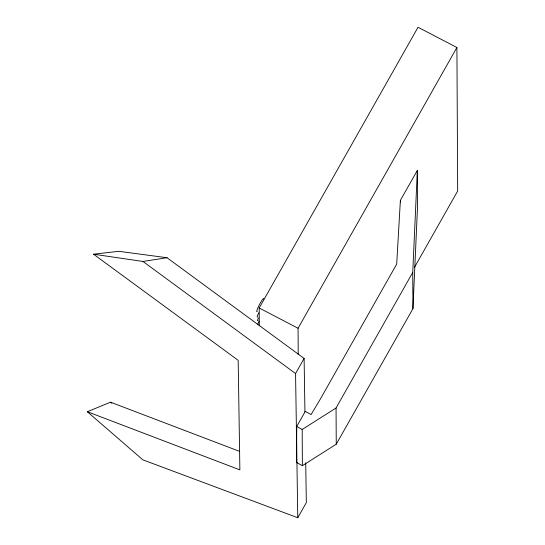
<?xml version="1.0" encoding="UTF-8"?>
<svg xmlns="http://www.w3.org/2000/svg" width="545" height="545" viewBox="0 0 545 545"><rect width="100%" height="100%" fill="white"/><g stroke="black" fill="none" stroke-linecap="round" stroke-linejoin="round"><path stroke-width="0.82" d="M412.94 308.668L412.742 272.459L417.347 170.387L400.391 200.356L396.699 264.1L320.01 399.649L311.1 414.568L305.289 411.366L296.739 426.476L296.562 462.501L302.38 465.689L336.251 444.209L412.94 308.668L417.538 206.596L417.347 170.387M259.304 325.828L259.202 307.993L418.042 27.25L456.908 47.504L457.684 190.995L414.513 267.288M298.21 354.57L298.074 328.253L456.908 47.504M87.316 411.72L142.885 459.857L297.781 517.75L295.56 373.55L304.11 358.433L167.015 257.724L118.749 251.313L93.536 254.208L238.185 360.334L239.875 469.872L87.316 411.72L110.54 402.196L239.711 451.43M302.38 465.689L302.182 429.487L336.054 408.007L412.742 272.459M297.781 517.75L306.331 502.633L305.718 462.821M93.536 254.208L142.96 261.45L167.015 257.724M259.202 307.993L298.074 328.253M296.93 462.691L296.562 462.501L296.371 426.299L302.182 429.487M142.96 261.45L295.56 373.55M110.54 402.196L111.814 403.307M304.11 358.433L304.934 411.918M400.391 200.356L400.398 202.045M336.054 408.007L336.251 444.209M257.765 324.616A3.57 0.484 -62.5 0 1 259.018 321.421M257.206 311.631A7.439 1.001 -62.5 0 1 259.345 304.771A7.439 1.001 -62.5 0 1 263.828 298.885M258.105 320.29A3.965 0.538 -62.5 0 1 258.487 317.851M257.499 317.061A4.66 0.627 -62.5 0 1 258.834 312.762"/></g></svg>
